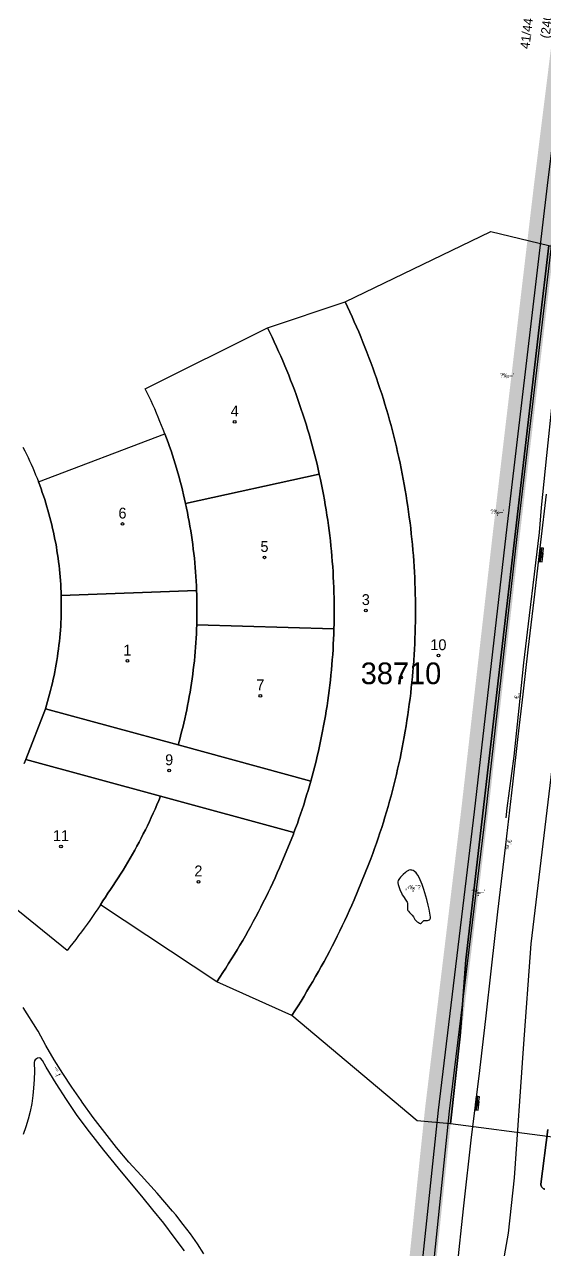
# Model space of a CAD drawing. Header units: metres. Extents: x 218299 to 220222, y 572714 to 574340.
# Drawn here: x 218590.5 to 218686.5, y 573214.9 to 573440.9 of the extents above; entities that cross this region are included whole.
import ezdxf
from ezdxf.enums import TextEntityAlignment as Align

# ---------------------------------------------------------------- set-up
doc = ezdxf.new("R2010")
doc.units = ezdxf.units.M
doc.header["$MEASUREMENT"] = 0
for name, color, linetype in [('1601', 44, 'LANDBORDER'), ('1602', 44, 'Continuous'), ('1603', 44, 'Continuous'), ('6081', 1, 'CABLEUNDEXIST03'), ('6082', 1, 'CABLEUNDPROPOSE03'), ('6912', 1, 'Continuous'), ('A_POINTS', 2, 'Continuous'), ('M2401', 7, 'Continuous'), ('M2404', 7, 'Continuous'), ('M2405', 253, 'Continuous'), ('M2420', 253, 'Continuous'), ('M2602', 253, 'Continuous'), ('M2804', 253, 'Continuous'), ('M2809', 253, 'Continuous'), ('M3005', 253, 'Continuous'), ('M4903', 253, 'Continuous'), ('PLTMarker', 51, 'Continuous')]:
    doc.layers.add(name, color=color, linetype=linetype)
doc.styles.add('HEBTXT', font='HEBTXT')
doc.styles.add('MAVAT_HEBTXT', font='HEBTXT')
doc.linetypes.add('CABLEUNDEXIST03', pattern='A,3.5,[222,elecad.shx,S=0.01,R=0,X=0,Y=0],1.5', length=5)
doc.linetypes.add('CABLEUNDPROPOSE03', pattern='A,2,[222,elecad.shx,S=0.01,R=0,X=0,Y=0],2,-1', length=5)
doc.linetypes.add('LANDBORDER', pattern='A,6.25,[208,elecad.shx,S=0.02,R=0,X=-0.6,Y=0],12.5,[208,elecad.shx,S=0.02,R=180,X=0.6,Y=0],6.25', length=25)

# ---------------------------------------------------------------- blocks, each defined once
blk = doc.blocks.new('6912')
at = {"layer": 'A_POINTS'}
blk.add_circle((0, 0), 0.25, dxfattribs=at)
at = {"color": 0, "style": 'HEBTXT', "flags": 1}
blk.add_attdef('CODE', (-2.92, 6.4), '', height=1.7, dxfattribs=at)
at = {"color": 0, "style": 'HEBTXT'}
for tag, p in [('PATH', (0.17, 4.71)), ('HTCH', (0.17, 2.71))]:
    blk.add_attdef(tag, text='', height=1.7, dxfattribs=at).set_placement(p, align=Align.MIDDLE_CENTER)
blk = doc.blocks.new('1601')
at = {"layer": 'A_POINTS'}
blk.add_circle((0, 0), 0.25, dxfattribs=at)
at = {"color": 0, "style": 'HEBTXT'}
blk.add_attdef('LOT_NUM', text='', height=4, dxfattribs=at).set_placement((0, -1.22), align=Align.CENTER)
blk = doc.blocks.new('1603')
at = {"layer": 'A_POINTS'}
blk.add_circle((0, 0), 0.25, dxfattribs=at)
at = {"color": 0, "style": 'HEBTXT'}
blk.add_attdef('PARCEL_NUM', text='', height=2, dxfattribs=at).set_placement((0, 1), align=Align.CENTER)
at = {"color": 0, "style": 'HEBTXT', "flags": 1}
blk.add_attdef('LOT_NUM', text='', height=2, dxfattribs=at).set_placement((0, -2.5), align=Align.CENTER)
blk = doc.blocks.new('M2804')
blk.add_circle((0, 0), 0.025)
at = {"style": 'MAVAT_HEBTXT'}
blk.add_attdef('NAME', text='', height=0.8, dxfattribs=at).set_placement((0, 1.59), align=Align.MIDDLE)
blk = doc.blocks.new('M2405')
blk.add_circle((0, 0), 0.025)
at = {"style": 'MAVAT_HEBTXT'}
blk.add_attdef('NAME', text='', height=0.8, dxfattribs=at).set_placement((0, 1.59), align=Align.MIDDLE)
blk = doc.blocks.new('M2602')
blk.add_circle((0, 0), 0.025)
at = {"style": 'MAVAT_HEBTXT'}
blk.add_attdef('NAME', text='', height=0.8, dxfattribs=at).set_placement((0, 1.59), align=Align.MIDDLE)
blk = doc.blocks.new('M3005')
blk.add_circle((0, 0), 0.025)
at = {"style": 'MAVAT_HEBTXT'}
blk.add_attdef('NAME', text='', height=0.8, dxfattribs=at).set_placement((0, 1.59), align=Align.MIDDLE)
blk = doc.blocks.new('M2404')
blk.add_circle((0, 0), 0.025)
at = {"style": 'MAVAT_HEBTXT'}
blk.add_attdef('NAME', text='', height=0.8, dxfattribs=at).set_placement((0, 1.59), align=Align.MIDDLE)
blk = doc.blocks.new('M4903')
blk.add_lwpolyline([(-1.6, -0.59), (1.6, -0.59), (1.6, 0.62), (-1.6, 0.62)], close=True)
for points in [[(-1.57, 0), (1.57, 0)], [(0, 0.62), (0, -0.59)]]:
    blk.add_lwpolyline(points)
at = {"style": 'MAVAT_HEBTXT', "flags": 1}
for tag, p in [('MARK', (0, 1.87)), ('IL', (0, -6.97))]:
    blk.add_attdef(tag, text='', height=0.8, dxfattribs=at).set_placement(p, align=Align.MIDDLE)
at = {"style": 'MAVAT_HEBTXT'}
for tag, p in [('HEIGHT', (0, -1.84)), ('NAME', (0, -4.41))]:
    blk.add_attdef(tag, text='', height=0.8, dxfattribs=at).set_placement(p, align=Align.MIDDLE)
blk = doc.blocks.new('111')
at = {"layer": 'M2401'}
for points in [[(218670.29, 573210.84, 559.21), (218671.15, 573218.92, 559.64), (218671.59, 573222.95, 559.84), (218673.04, 573235.59, 560.56), (218674.42, 573246.9, 561.01), (218675.68, 573257.44, 561.55), (218676.71, 573266.83, 562.09), (218677.89, 573277.2, 562.54), (218679.37, 573289.59, 563.22), (218680.66, 573300.75, 563.67), (218681.65, 573309.55, 564.19), (218682.54, 573317.39, 564.42), (218683.48, 573325.53, 564.87), (218684.57, 573334.77, 565.39), (218685.81, 573345.41, 565.77), (218686.83, 573354.3, 566.22)], [(218686.57, 573225.99, 560.34), (218686.49, 573226.02, 560.34), (218686.4, 573226.05, 560.33), (218686.33, 573226.09, 560.33), (218686.25, 573226.13, 560.33), (218686.18, 573226.19, 560.33), (218686.12, 573226.25, 560.32), (218686.06, 573226.31, 560.32), (218686, 573226.38, 560.32), (218685.95, 573226.45, 560.33), (218685.91, 573226.53, 560.33), (218685.88, 573226.61, 560.33), (218685.85, 573226.7, 560.33), (218685.84, 573226.78, 560.34), (218685.83, 573226.87, 560.34), (218685.82, 573226.91, 560.35), (218687.09, 573237, 560.95)]]:
    blk.add_polyline3d(points, dxfattribs=at)
at = {"layer": 'M2404'}
for points in [[(218670.29, 573210.84, 559.21), (218671.15, 573218.92, 559.64), (218671.59, 573222.95, 559.84), (218673.04, 573235.59, 560.56), (218674.42, 573246.9, 561.01), (218675.68, 573257.44, 561.55), (218676.71, 573266.83, 562.09), (218677.89, 573277.2, 562.54), (218679.37, 573289.59, 563.22), (218680.66, 573300.75, 563.67), (218681.65, 573309.55, 564.19), (218682.54, 573317.39, 564.42), (218683.48, 573325.53, 564.87), (218684.57, 573334.77, 565.39), (218685.81, 573345.41, 565.77), (218686.83, 573354.3, 566.22)], [(218687.09, 573237, 560.95), (218685.82, 573226.91, 560.35), (218685.83, 573226.87, 560.34), (218685.84, 573226.78, 560.34), (218685.85, 573226.7, 560.33), (218685.88, 573226.61, 560.33), (218685.91, 573226.53, 560.33), (218685.95, 573226.45, 560.33), (218686, 573226.38, 560.32), (218686.06, 573226.31, 560.32), (218686.12, 573226.25, 560.32), (218686.18, 573226.19, 560.33), (218686.25, 573226.13, 560.33), (218686.33, 573226.09, 560.33), (218686.4, 573226.05, 560.33), (218686.49, 573226.02, 560.34), (218686.57, 573225.99, 560.34)]]:
    blk.add_polyline3d(points, dxfattribs=at)
at = {"layer": 'M2405'}
for points in [[(218623.6, 573214.07, 566.96), (218622.4, 573215.93, 567.04), (218621.13, 573217.75, 567.1), (218619.8, 573219.52, 567.16), (218618.4, 573221.25, 567.22), (218617.82, 573221.93, 567.24), (218614.94, 573225.26, 567.24), (218612, 573228.53, 567.24), (218609.72, 573230.98, 567.24), (218607.49, 573233.69, 567.21), (218605.3, 573236.45, 567.23), (218603.17, 573239.25, 567.3), (218601.1, 573242.09, 567.4), (218600.91, 573242.35, 567.42), (218599.2, 573244.83, 567.48), (218597.55, 573247.35, 567.56), (218595.96, 573249.91, 567.67), (218594.44, 573252.51, 567.79), (218592.99, 573255.15, 567.94), (218592.88, 573255.36, 567.96), (218590.25, 573259.57, 568.26)], [(218593.78, 573249.74, 567.7), (218593.42, 573250.21, 567.69), (218593.16, 573250.25, 567.64), (218592.9, 573250.21, 567.6), (218592.66, 573250.09, 567.57), (218592.47, 573249.91, 567.55), (218592.34, 573249.68, 567.55), (218592.28, 573249.42, 567.56), (218592.28, 573249.35, 567.56), (218592.32, 573247.79, 567.56), (218592.28, 573246.23, 567.56), (218592.16, 573244.68, 567.56), (218592.03, 573243.3, 567.52), (218591.82, 573241.83, 567.46), (218591.53, 573240.37, 567.38), (218591.17, 573238.92, 567.28), (218590.73, 573237.5, 567.16), (218590.22, 573236.11, 567.02)], [(218620.04, 573214.61, 566.79), (218618.14, 573217.18, 566.98), (218616.19, 573219.72, 567.11), (218614.2, 573222.23, 567.17), (218612.16, 573224.71, 567.18), (218610.53, 573226.63, 567.15), (218607.8, 573229.92, 567.13), (218605.12, 573233.24, 567.15), (218602.5, 573236.61, 567.22), (218600.22, 573239.61, 567.33), (218598.23, 573242.55, 567.39), (218596.31, 573245.54, 567.49), (218594.45, 573248.56, 567.62), (218593.78, 573249.74, 567.7)]]:
    blk.add_polyline3d(points, dxfattribs=at)
at = {"layer": 'M2420'}
blk.add_lwpolyline([(218658.92, 573025.12), (218659.56, 573034.83), (218662.93, 573086.3), (218665.12, 573107.89), (218667.45, 573130.29), (218672.14, 573164.19), (218674.85, 573183.68), (218678.15, 573207.94), (218679.27, 573214.74), (218679.85, 573217.9), (218680.93, 573228.13), (218682.6, 573251.98), (218684.02, 573271.29), (218703.35, 573432.19)], dxfattribs=at)
at = {"layer": 'M2420', "linetype": 'Continuous', "lineweight": -3}
blk.add_lwpolyline([(218658.92, 573025.12), (218659.56, 573034.83), (218662.93, 573086.3), (218665.12, 573107.89), (218667.45, 573130.29), (218672.14, 573164.19), (218674.85, 573183.68), (218678.15, 573207.94), (218679.27, 573214.74), (218679.85, 573217.9), (218680.93, 573228.13), (218682.6, 573251.98), (218684.02, 573271.29), (218703.35, 573432.19)], dxfattribs=at)
at = {"layer": 'M2602'}
for points in [[(218705.76, 573496.43, 574.17), (218702.64, 573484.25, 573.45), (218700.89, 573474.71, 573.09), (218698.71, 573464.2, 572.55), (218697.51, 573462.75, 572.55), (218697.76, 573456.67, 572.19), (218696.09, 573447.76, 571.65), (218695.46, 573438, 571.02), (218694.54, 573429.69, 570.57), (218693.92, 573423.04, 570.12), (218693.18, 573415.39, 569.76), (218691.64, 573405.28, 569.22), (218690.85, 573395.96, 568.77), (218689.83, 573390.25, 568.41), (218689.56, 573387.6, 568.27), (218688.91, 573381.12, 567.96), (218687.9, 573371.35, 567.42), (218686.84, 573361.39, 566.88), (218685.85, 573351.79, 566.25), (218685.5, 573347.19, 566.16), (218684.82, 573341.57, 565.89)], [(218684.82, 573341.57, 565.89), (218684.57, 573339.51, 565.79)], [(218684.57, 573339.51, 565.79), (218683.64, 573331.86, 565.44), (218682.63, 573323.16, 565.08), (218681.91, 573316.57, 564.81), (218680.81, 573305.9, 564.27), (218679.55, 573296.34, 563.81), (218679.32, 573294.57, 563.73)]]:
    blk.add_polyline3d(points, dxfattribs=at)
at = {"layer": 'M2809'}
blk.add_polyline3d([(218686.57, 573225.99, 560.34), (218686.49, 573226.02, 560.34), (218686.4, 573226.05, 560.33), (218686.33, 573226.09, 560.33), (218686.25, 573226.13, 560.33), (218686.18, 573226.19, 560.33), (218686.12, 573226.25, 560.32), (218686.06, 573226.31, 560.32), (218686, 573226.38, 560.32), (218685.95, 573226.45, 560.33), (218685.91, 573226.53, 560.33), (218685.88, 573226.61, 560.33), (218685.85, 573226.7, 560.33), (218685.84, 573226.78, 560.34), (218685.83, 573226.87, 560.34), (218685.82, 573226.91, 560.35), (218687.09, 573237, 560.95)], dxfattribs=at)
at = {"layer": 'M3005'}
blk.add_polyline3d([(218665.41, 573276.21, 563.95), (218665.18, 573277.67, 563.95), (218665.04, 573278.4, 563.95), (218664.78, 573279.5, 563.95), (218664.42, 573280.73, 563.95), (218664.23, 573281.33, 563.95), (218663.91, 573282.22, 563.95), (218663.36, 573283.55, 563.95), (218663.12, 573283.97, 563.95), (218662.92, 573284.22, 563.95), (218662.78, 573284.38, 563.95), (218662.44, 573284.68, 563.95), (218662.22, 573284.81, 563.95), (218661.99, 573284.89, 563.95), (218661.88, 573284.91, 563.95), (218661.71, 573284.92, 563.95), (218661.47, 573284.88, 563.95), (218661.37, 573284.83, 563.95), (218661.02, 573284.61, 563.95), (218660.8, 573284.44, 563.95), (218660.38, 573284.06, 563.95), (218659.93, 573283.6, 563.95), (218659.73, 573283.36, 563.95), (218659.48, 573282.95, 563.95), (218659.41, 573282.73, 563.95), (218659.39, 573282.57, 563.95), (218659.44, 573282.27, 563.95), (218659.63, 573281.68, 563.95), (218659.78, 573281.29, 563.95), (218660.13, 573280.53, 563.95), (218660.22, 573280.35, 563.95), (218660.45, 573280.01, 563.95), (218660.91, 573279.35, 563.95), (218661.11, 573279.01, 563.95), (218661.17, 573278.85, 563.95), (218661.19, 573278.73, 563.95), (218661.2, 573278.5, 563.95), (218661.18, 573278.26, 563.95), (218661.17, 573277.94, 563.95), (218661.17, 573277.78, 563.95), (218661.22, 573277.56, 563.95), (218661.27, 573277.46, 563.95), (218661.36, 573277.31, 563.95), (218661.58, 573277.05, 563.95), (218662.07, 573276.57, 563.95), (218662.28, 573276.3, 563.95), (218662.37, 573276.13, 563.95), (218662.48, 573275.88, 563.95), (218662.57, 573275.76, 563.95), (218662.99, 573275.36, 563.95), (218663.21, 573275.2, 563.95), (218663.42, 573275.1, 563.95), (218663.52, 573275.07, 563.95), (218663.6, 573275.07, 563.95), (218663.75, 573275.16, 563.95), (218664.07, 573275.48, 563.95), (218664.22, 573275.58, 563.95), (218664.48, 573275.6, 563.95), (218664.87, 573275.59, 563.95), (218665.06, 573275.64, 563.95), (218665.23, 573275.73, 563.95), (218665.3, 573275.79, 563.95), (218665.38, 573275.91, 563.95), (218665.41, 573276.01, 563.95), (218665.41, 573276.21, 563.95)], close=True, dxfattribs=at)
at = {"layer": 'M2404'}
ref = blk.add_blockref('M2404', (218679.37, 573289.59), dxfattribs=dict(at, xscale=0.5, yscale=0.5, zscale=0.5))
ref.add_attrib('NAME', '™.€', dxfattribs={"layer": '0', "height": 0.8, "rotation": 83.1581, "style": 'MAVAT_HEBTXT'}).set_placement((218679.92, 573289.53), align=Align.MIDDLE)
at = {"layer": 'M2405'}
ref = blk.add_blockref('M2405', (218595.31, 573247.16), dxfattribs=dict(at, xscale=0.5, yscale=0.5, zscale=0.5))
ref.add_attrib('NAME', '˜”’.ƒ', dxfattribs={"layer": '0', "height": 0.8, "rotation": 307.0378, "style": 'MAVAT_HEBTXT'}).set_placement((218596.34, 573247.54), align=Align.MIDDLE)
at = {"layer": 'M2602'}
ref = blk.add_blockref('M2602', (218681.97, 573317.03), dxfattribs=dict(at, xscale=0.5, yscale=0.5, zscale=0.5))
ref.add_attrib('NAME', '€.‚', dxfattribs={"layer": '0', "height": 0.8, "rotation": 83.788, "style": 'MAVAT_HEBTXT'}).set_placement((218681.42, 573317.09), align=Align.MIDDLE)
at = {"layer": 'M2804'}
ref = blk.add_blockref('M2804', (218679.55, 573375.56, 576.51), dxfattribs=dict(at, xscale=0.5, yscale=0.5, zscale=0.5))
ref.add_attrib('NAME', '\x8d‰–’', dxfattribs={"layer": '0', "height": 0.8, "style": 'MAVAT_HEBTXT'}).set_placement((218679.55, 573376.19, 576.51), align=Align.MIDDLE)
ref = blk.add_blockref('M2804', (218677.78, 573350.39, 576.33), dxfattribs=dict(at, xscale=0.5, yscale=0.5, zscale=0.5))
ref.add_attrib('NAME', '\x8d‰–’', dxfattribs={"layer": '0', "height": 0.8, "style": 'MAVAT_HEBTXT'}).set_placement((218677.78, 573351.02, 576.33), align=Align.MIDDLE)
ref = blk.add_blockref('M2804', (218674.27, 573280.25, 570.57), dxfattribs=dict(at, xscale=0.5, yscale=0.5, zscale=0.5))
ref.add_attrib('NAME', '\x8d‰–’', dxfattribs={"layer": '0', "height": 0.8, "style": 'MAVAT_HEBTXT'}).set_placement((218674.27, 573280.88, 570.57), align=Align.MIDDLE)
at = {"layer": 'M3005'}
ref = blk.add_blockref('M3005', (218662.21, 573281.05), dxfattribs=dict(at, xscale=0.5, yscale=0.5, zscale=0.5))
ref.add_attrib('NAME', '„‹‰˜\x81', dxfattribs={"layer": '0', "height": 0.8, "style": 'MAVAT_HEBTXT'}).set_placement((218662.21, 573281.68), align=Align.MIDDLE)
at = {"layer": 'M4903'}
for p, xscale, yscale, zscale, rotation in [((218685.86, 573342.63, 565.52), 0.5, 0.5, 0.5, 84.09964105194877), ((218685.94, 573343.54, 565.52), 0.5, 0.5, 0.5, 83.75034683967282), ((218674.05, 573241.44, 560.72), 0.4999999999999993, 0.4999999999999993, 0.4999999999999993, 83.47226484999321), ((218674.07, 573242.32, 560.72), 0.4999999999999999, 0.4999999999999999, 0.4999999999999999, 82.55605417996784)]:
    blk.add_blockref('M4903', p, dxfattribs=dict(at, xscale=xscale, yscale=yscale, zscale=zscale, rotation=rotation))

msp = doc.modelspace()

# ---------------------------------------------------------------- linework, layer by layer
at = {"layer": '1601'}
for points in [[(218590.4291, 573304.5535), (218590.7397, 573305.2814), (218594.3255, 573314.6692), (218594.5343, 573315.3436), (218594.7355, 573316.0203), (218594.9293, 573316.6993), (218595.1155, 573317.3803), (218595.2941, 573318.0634), (218595.4651, 573318.7484), (218595.6284, 573319.4352), (218595.7841, 573320.1239), (218595.9322, 573320.8142), (218596.0726, 573321.5061), (218596.2052, 573322.1996), (218596.3302, 573322.8945), (218596.4474, 573323.5907), (218596.5569, 573324.2882), (218596.6586, 573324.9868), (218596.7525, 573325.6866), (218596.8386, 573326.3873), (218596.917, 573327.089), (218596.9875, 573327.7915), (218597.0502, 573328.4947), (218597.1052, 573329.1986), (218597.1522, 573329.9031), (218597.1915, 573330.608), (218597.2229, 573331.3133), (218597.2464, 573332.019), (218597.2621, 573332.7248), (218597.27, 573333.4308), (218597.27, 573334.1368), (218597.2622, 573334.8428), (218597.2465, 573335.5487), (218597.2234, 573336.243), (218597.1927, 573336.9371), (218597.1544, 573337.6307), (218597.1085, 573338.324), (218597.0551, 573339.0166), (218596.9941, 573339.7087), (218596.9255, 573340.4), (218596.8493, 573341.0906), (218596.7656, 573341.7802), (218596.6744, 573342.4689), (218596.5756, 573343.1566), (218596.4693, 573343.8432), (218596.3555, 573344.5285), (218596.2342, 573345.2126), (218596.1055, 573345.8953), (218595.9693, 573346.5765), (218595.8256, 573347.2562), (218595.6745, 573347.9343), (218595.516, 573348.6107), (218595.3501, 573349.2854), (218595.1768, 573349.9581), (218594.9962, 573350.629), (218594.8083, 573351.2978), (218594.613, 573351.9645), (218594.4105, 573352.6291), (218594.2007, 573353.2914), (218593.9837, 573353.9513), (218593.7594, 573354.6089), (218593.528, 573355.2639), (218593.2895, 573355.9164), (218593.0438, 573356.5663), (218616.3936, 573365.4099), (218616.0979, 573366.1801), (218615.7952, 573366.9477), (218615.4857, 573367.7124), (218615.1693, 573368.4744), (218614.846, 573369.2334), (218614.5159, 573369.9895), (218614.179, 573370.7427), (218613.8353, 573371.4927), (218613.4849, 573372.2396), (218613.1278, 573372.9833), (218612.764, 573373.7238), (218635.3328, 573384.9386), (218649.6649, 573389.7813), (218676.5906, 573402.7348), (218687.2996, 573400.181)], [(218590.1929, 573362.9195), (218590.5091, 573362.2987), (218590.8185, 573361.6745), (218591.1211, 573361.0469), (218591.4167, 573360.4161), (218591.7055, 573359.782), (218591.9872, 573359.1448), (218592.2619, 573358.5046), (218592.5296, 573357.8613), (218592.7903, 573357.2152), (218593.0438, 573356.5663), (218593.2895, 573355.9164), (218593.528, 573355.2639), (218593.7594, 573354.6089), (218593.9837, 573353.9513), (218594.2007, 573353.2914), (218594.4105, 573352.6291), (218594.613, 573351.9645), (218594.8083, 573351.2978), (218594.9962, 573350.629), (218595.1768, 573349.9581), (218595.3501, 573349.2854), (218595.516, 573348.6107), (218595.6745, 573347.9343), (218595.8256, 573347.2562), (218595.9693, 573346.5765), (218596.1055, 573345.8953), (218596.2342, 573345.2126), (218596.3555, 573344.5285), (218596.4693, 573343.8432), (218596.5756, 573343.1566), (218596.6744, 573342.4689), (218596.7656, 573341.7802), (218596.8493, 573341.0906), (218596.9255, 573340.4), (218596.9941, 573339.7087), (218597.0551, 573339.0166), (218597.1085, 573338.324), (218597.1544, 573337.6307), (218597.1927, 573336.9371), (218597.2234, 573336.243), (218597.2465, 573335.5487), (218597.2622, 573334.8428), (218597.27, 573334.1368), (218597.27, 573333.4308), (218597.2621, 573332.7248), (218597.2464, 573332.019), (218597.2229, 573331.3133), (218597.1915, 573330.608), (218597.1522, 573329.9031), (218597.1052, 573329.1986), (218597.0502, 573328.4947), (218596.9875, 573327.7915), (218596.917, 573327.089), (218596.8386, 573326.3873), (218596.7525, 573325.6866), (218596.6586, 573324.9868), (218596.5569, 573324.2882), (218596.4474, 573323.5907), (218596.3302, 573322.8945), (218596.2052, 573322.1996), (218596.0726, 573321.5061), (218595.9322, 573320.8142), (218595.7841, 573320.1239), (218595.6284, 573319.4352), (218595.4651, 573318.7484), (218595.2941, 573318.0634), (218595.1155, 573317.3803), (218594.9293, 573316.6993), (218594.7355, 573316.0203), (218594.5343, 573315.3436), (218594.3255, 573314.6692), (218590.7397, 573305.2814), (218590.4291, 573304.5535)], [(218687.0648, 573235.7064), (218669.1333, 573238.0849), (218662.9519, 573238.6332), (218639.8406, 573258.0605), (218625.9884, 573264.3048), (218604.4953, 573278.4956), (218604.0121, 573277.7702), (218603.5232, 573277.0486), (218603.0286, 573276.331), (218602.5282, 573275.6173), (218602.0222, 573274.9077), (218601.5106, 573274.2021), (218600.9933, 573273.5006), (218600.4704, 573272.8032), (218599.9421, 573272.11), (218599.4082, 573271.4211), (218598.8688, 573270.7365), (218598.324, 573270.0561), (218579.0578, 573285.6107)]]:
    msp.add_lwpolyline(points, dxfattribs=at)
at = {"layer": '1602'}
for points in [[(218670.9043, 573254.2631), (218669.1333, 573238.0849), (218662.9519, 573238.6332), (218639.8406, 573258.0605), (218640.4122, 573258.9485), (218640.9775, 573259.8405), (218641.5366, 573260.7364), (218642.0893, 573261.6363), (218642.6358, 573262.54), (218643.1758, 573263.4475), (218643.7095, 573264.3587), (218644.2368, 573265.2737), (218644.7577, 573266.1924), (218645.2721, 573267.1147), (218645.78, 573268.0406), (218646.2814, 573268.97), (218646.7763, 573269.9029), (218647.2646, 573270.8393), (218647.7464, 573271.7791), (218648.2215, 573272.7222), (218648.69, 573273.6686), (218649.1518, 573274.6184), (218649.607, 573275.5713), (218650.0555, 573276.5274), (218650.4972, 573277.4866), (218650.9322, 573278.4489), (218651.3605, 573279.4142), (218654.0784, 573286.0345), (218654.436, 573286.9862), (218654.7863, 573287.9406), (218655.1292, 573288.8976), (218655.4647, 573289.8573), (218655.7928, 573290.8196), (218656.1134, 573291.7843), (218656.4266, 573292.7515), (218656.7322, 573293.7211), (218657.0304, 573294.6931), (218657.321, 573295.6673), (218657.6041, 573296.6437), (218657.8797, 573297.6223), (218658.1476, 573298.603), (218658.408, 573299.5857), (218658.6608, 573300.5704), (218658.9059, 573301.5571), (218659.1434, 573302.5456), (218659.3733, 573303.5359), (218659.5955, 573304.528), (218659.81, 573305.5217), (218660.0169, 573306.5171), (218660.216, 573307.514), (218660.4074, 573308.5125), (218660.5911, 573309.5124), (218660.7671, 573310.5137), (218660.9353, 573311.5163), (218661.0957, 573312.5202), (218661.2484, 573313.5253), (218661.3934, 573314.5316), (218661.5305, 573315.5389), (218661.6598, 573316.5473), (218661.7814, 573317.5567), (218661.8951, 573318.5669), (218662.001, 573319.578), (218662.0991, 573320.5899), (218662.1894, 573321.6026), (218662.2718, 573322.6159), (218662.3464, 573323.6298), (218662.4132, 573324.6442), (218662.4721, 573325.6591), (218662.5232, 573326.6745), (218662.5664, 573327.6902), (218662.6018, 573328.7062), (218662.6293, 573329.7225), (218662.649, 573330.739), (218662.6608, 573331.7555), (218662.6647, 573332.7722), (218662.6608, 573333.7888), (218662.649, 573334.8054), (218662.6293, 573335.8218), (218662.6018, 573336.8381), (218662.5665, 573337.8541), (218662.5233, 573338.8698), (218662.4722, 573339.8852), (218662.4133, 573340.9001), (218662.3465, 573341.9146), (218662.272, 573342.9285), (218662.1895, 573343.9418), (218662.0993, 573344.9544), (218662.0012, 573345.9663), (218661.8953, 573346.9774), (218661.7815, 573347.9877), (218661.66, 573348.997), (218661.5307, 573350.0054), (218661.3936, 573351.0127), (218661.2487, 573352.019), (218661.096, 573353.0241), (218660.9355, 573354.028), (218660.7673, 573355.0306), (218660.5914, 573356.0319), (218660.4077, 573357.0319), (218660.2163, 573358.0303), (218660.0172, 573359.0273), (218659.8103, 573360.0226), (218659.5958, 573361.0164), (218659.3736, 573362.0085), (218659.1438, 573362.9988), (218658.9063, 573363.9873), (218658.6611, 573364.9739), (218658.4084, 573365.9586), (218658.148, 573366.9414), (218657.8801, 573367.9221), (218657.6045, 573368.9007), (218657.3215, 573369.8771), (218657.0308, 573370.8513), (218656.7327, 573371.8233), (218656.427, 573372.7929), (218656.1139, 573373.7601), (218655.7933, 573374.7248), (218655.4652, 573375.6871), (218655.1297, 573376.6468), (218654.7868, 573377.6039), (218654.4366, 573378.5582), (218654.0789, 573379.5099), (218653.7139, 573380.4588), (218653.3416, 573381.4048), (218652.962, 573382.3479), (218652.5751, 573383.288), (218652.1809, 573384.2251), (218651.7795, 573385.1592), (218651.3709, 573386.0901), (218650.9551, 573387.0178), (218650.5321, 573387.9423), (218650.1021, 573388.8635), (218649.6649, 573389.7813), (218676.5906, 573402.7348), (218687.2996, 573400.181), (218685.5311, 573385.0394), (218679.0521, 573329.3379), (218671.9416, 573268.3347)], [(218669.1333, 573238.0849), (218670.9043, 573254.2631), (218671.9416, 573268.3347), (218679.0521, 573329.3379), (218685.5311, 573385.0394), (218687.2996, 573400.181), (218722.5621, 573391.7711), (218721.29, 573380.88), (218714.81, 573325.17), (218707.788, 573264.926), (218706.76, 573250.98), (218704.83, 573233.35), (218687.0648, 573235.7064)], [(218654.0784, 573286.0345), (218651.3605, 573279.4142), (218650.9322, 573278.4489), (218650.4972, 573277.4866), (218650.0555, 573276.5274), (218649.607, 573275.5713), (218649.1518, 573274.6184), (218648.69, 573273.6686), (218648.2215, 573272.7222), (218647.7464, 573271.7791), (218647.2646, 573270.8393), (218646.7763, 573269.9029), (218646.2814, 573268.97), (218645.78, 573268.0406), (218645.2721, 573267.1147), (218644.7577, 573266.1924), (218644.2368, 573265.2737), (218643.7095, 573264.3587), (218643.1758, 573263.4475), (218642.6358, 573262.54), (218642.0893, 573261.6363), (218641.5366, 573260.7364), (218640.9775, 573259.8405), (218640.4122, 573258.9485), (218639.8406, 573258.0605), (218625.9884, 573264.3048), (218626.5434, 573265.1361), (218627.0923, 573265.9715), (218627.635, 573266.8108), (218628.1715, 573267.6542), (218628.7018, 573268.5015), (218629.2258, 573269.3527), (218629.7435, 573270.2077), (218630.2549, 573271.0665), (218630.76, 573271.9291), (218631.2586, 573272.7954), (218631.7509, 573273.6653), (218632.2367, 573274.5389), (218632.7161, 573275.416), (218633.189, 573276.2966), (218633.6554, 573277.1806), (218634.1152, 573278.0681), (218634.5685, 573278.959), (218635.0152, 573279.8532), (218635.4553, 573280.7506), (218635.8888, 573281.6513), (218636.3156, 573282.5551), (218636.7357, 573283.4621), (218637.1492, 573284.3722), (218637.5559, 573285.2852), (218640.1254, 573291.544), (218640.2259, 573291.8107), (218640.5427, 573292.6643), (218640.8528, 573293.5204), (218641.1563, 573294.3789), (218641.453, 573295.2397), (218641.7429, 573296.1028), (218642.0262, 573296.9682), (218642.3026, 573297.8357), (218642.5723, 573298.7054), (218642.8351, 573299.5772), (218643.0912, 573300.451), (218643.3404, 573301.3267), (218643.5929, 573302.2417), (218643.8379, 573303.1587), (218644.0754, 573304.0777), (218644.3055, 573304.9986), (218644.528, 573305.9213), (218644.743, 573306.8458), (218644.9505, 573307.7721), (218645.1504, 573308.6999), (218645.3427, 573309.6294), (218645.5275, 573310.5605), (218645.7047, 573311.493), (218645.8743, 573312.4269), (218646.0362, 573313.3621), (218646.1906, 573314.2987), (218646.3373, 573315.2365), (218646.4763, 573316.1754), (218646.6077, 573317.1155), (218646.7314, 573318.0565), (218646.8475, 573318.9986), (218646.9559, 573319.9416), (218647.0566, 573320.8854), (218647.1496, 573321.83), (218647.2349, 573322.7754), (218647.3125, 573323.7214), (218647.3824, 573324.668), (218647.4446, 573325.6151), (218647.499, 573326.5627), (218647.5458, 573327.5108), (218647.5848, 573328.4592), (218647.6161, 573329.4078), (218647.6398, 573330.3654), (218647.6557, 573331.3231), (218647.6636, 573332.2809), (218647.6637, 573333.2387), (218647.656, 573334.1966), (218647.6403, 573335.1543), (218647.6168, 573336.1118), (218647.5854, 573337.0692), (218647.5462, 573338.0262), (218647.499, 573338.9829), (218647.444, 573339.9391), (218647.3812, 573340.8949), (218647.3105, 573341.8502), (218647.2319, 573342.8048), (218647.1455, 573343.7587), (218647.0513, 573344.7119), (218646.9492, 573345.6643), (218646.8393, 573346.6158), (218646.7216, 573347.5664), (218646.596, 573348.516), (218646.4627, 573349.4645), (218646.3216, 573350.4119), (218646.1726, 573351.3581), (218646.016, 573352.303), (218645.8515, 573353.2466), (218645.6793, 573354.1889), (218645.4993, 573355.1297), (218645.3117, 573356.069), (218645.1163, 573357.0067), (218644.9132, 573357.9427), (218644.7025, 573358.8765), (218644.4842, 573359.8086), (218644.2582, 573360.7388), (218644.0246, 573361.6671), (218643.7834, 573362.5935), (218643.5346, 573363.5178), (218643.2781, 573364.4401), (218643.0142, 573365.3603), (218642.7426, 573366.2782), (218642.4635, 573367.1939), (218642.177, 573368.1073), (218641.8829, 573369.0182), (218641.5813, 573369.9268), (218641.2723, 573370.8328), (218640.9559, 573371.7362), (218640.632, 573372.6371), (218640.3008, 573373.5352), (218639.9621, 573374.4306), (218639.6162, 573375.3231), (218639.2629, 573376.2128), (218638.9023, 573377.0996), (218638.5344, 573377.9834), (218638.1593, 573378.8641), (218637.777, 573379.7417), (218637.3875, 573380.6161), (218636.9908, 573381.4873), (218636.5869, 573382.3552), (218636.1759, 573383.2198), (218635.7579, 573384.0809), (218635.3328, 573384.9386), (218649.6649, 573389.7813), (218650.1021, 573388.8635), (218650.5321, 573387.9423), (218650.9551, 573387.0178), (218651.3709, 573386.0901), (218651.7795, 573385.1592), (218652.1809, 573384.2251), (218652.5751, 573383.288), (218652.962, 573382.3479), (218653.3416, 573381.4048), (218653.7139, 573380.4588), (218654.0789, 573379.5099), (218654.4366, 573378.5582), (218654.7868, 573377.6039), (218655.1297, 573376.6468), (218655.4652, 573375.6871), (218655.7933, 573374.7248), (218656.1139, 573373.7601), (218656.427, 573372.7929), (218656.7327, 573371.8233), (218657.0308, 573370.8513), (218657.3215, 573369.8771), (218657.6045, 573368.9007), (218657.8801, 573367.9221), (218658.148, 573366.9414), (218658.4084, 573365.9586), (218658.6611, 573364.9739), (218658.9063, 573363.9873), (218659.1438, 573362.9988), (218659.3736, 573362.0085), (218659.5958, 573361.0164), (218659.8103, 573360.0226), (218660.0172, 573359.0273), (218660.2163, 573358.0303), (218660.4077, 573357.0319), (218660.5914, 573356.0319), (218660.7673, 573355.0306), (218660.9355, 573354.028), (218661.096, 573353.0241), (218661.2487, 573352.019), (218661.3936, 573351.0127), (218661.5307, 573350.0054), (218661.66, 573348.997), (218661.7815, 573347.9877), (218661.8953, 573346.9774), (218662.0012, 573345.9663), (218662.0993, 573344.9544), (218662.1895, 573343.9418), (218662.272, 573342.9285), (218662.3465, 573341.9146), (218662.4133, 573340.9001), (218662.4722, 573339.8852), (218662.5233, 573338.8698), (218662.5665, 573337.8541), (218662.6018, 573336.8381), (218662.6293, 573335.8218), (218662.649, 573334.8054), (218662.6608, 573333.7888), (218662.6647, 573332.7722), (218662.6608, 573331.7555), (218662.649, 573330.739), (218662.6293, 573329.7225), (218662.6018, 573328.7062), (218662.5664, 573327.6902), (218662.5232, 573326.6745), (218662.4721, 573325.6591), (218662.4132, 573324.6442), (218662.3464, 573323.6298), (218662.2718, 573322.6159), (218662.1894, 573321.6026), (218662.0991, 573320.5899), (218662.001, 573319.578), (218661.8951, 573318.5669), (218661.7814, 573317.5567), (218661.6598, 573316.5473), (218661.5305, 573315.5389), (218661.3934, 573314.5316), (218661.2484, 573313.5253), (218661.0957, 573312.5202), (218660.9353, 573311.5163), (218660.7671, 573310.5137), (218660.5911, 573309.5124), (218660.4074, 573308.5125), (218660.216, 573307.514), (218660.0169, 573306.5171), (218659.81, 573305.5217), (218659.5955, 573304.528), (218659.3733, 573303.5359), (218659.1434, 573302.5456), (218658.9059, 573301.5571), (218658.6608, 573300.5704), (218658.408, 573299.5857), (218658.1476, 573298.603), (218657.8797, 573297.6223), (218657.6041, 573296.6437), (218657.321, 573295.6673), (218657.0304, 573294.6931), (218656.7322, 573293.7211), (218656.4266, 573292.7515), (218656.1134, 573291.7843), (218655.7928, 573290.8196), (218655.4647, 573289.8573), (218655.1292, 573288.8976), (218654.7863, 573287.9406), (218654.436, 573286.9862)], [(218620.2143, 573352.5416), (218620.0312, 573353.3611), (218619.8406, 573354.1789), (218619.6424, 573354.995), (218619.4369, 573355.8091), (218619.2238, 573356.6214), (218619.0033, 573357.4316), (218618.7754, 573358.2398), (218618.5401, 573359.0459), (218618.2974, 573359.8498), (218618.0474, 573360.6514), (218617.79, 573361.4507), (218617.5252, 573362.2476), (218617.2532, 573363.042), (218616.9739, 573363.834), (218616.6874, 573364.6233), (218616.3936, 573365.4099), (218616.0979, 573366.1801), (218615.7952, 573366.9477), (218615.4857, 573367.7124), (218615.1693, 573368.4744), (218614.846, 573369.2334), (218614.5159, 573369.9895), (218614.179, 573370.7427), (218613.8353, 573371.4927), (218613.4849, 573372.2396), (218613.1278, 573372.9833), (218612.764, 573373.7238), (218635.3328, 573384.9386), (218635.7579, 573384.0809), (218636.1759, 573383.2198), (218636.5869, 573382.3552), (218636.9908, 573381.4873), (218637.3875, 573380.6161), (218637.777, 573379.7417), (218638.1593, 573378.8641), (218638.5344, 573377.9834), (218638.9023, 573377.0996), (218639.2629, 573376.2128), (218639.6162, 573375.3231), (218639.9621, 573374.4306), (218640.3008, 573373.5352), (218640.632, 573372.6371), (218640.9559, 573371.7362), (218641.2723, 573370.8328), (218641.5813, 573369.9268), (218641.8829, 573369.0182), (218642.177, 573368.1073), (218642.4635, 573367.1939), (218642.7426, 573366.2782), (218643.0142, 573365.3603), (218643.2781, 573364.4401), (218643.5346, 573363.5178), (218643.7834, 573362.5935), (218644.0246, 573361.6671), (218644.2582, 573360.7388), (218644.4842, 573359.8086), (218644.7025, 573358.8765), (218644.9132, 573357.9427)], [(218597.2465, 573335.5487), (218597.2234, 573336.243), (218597.1927, 573336.9371), (218597.1544, 573337.6307), (218597.1085, 573338.324), (218597.0551, 573339.0166), (218596.9941, 573339.7087), (218596.9255, 573340.4), (218596.8493, 573341.0906), (218596.7656, 573341.7802), (218596.6744, 573342.4689), (218596.5756, 573343.1566), (218596.4693, 573343.8432), (218596.3555, 573344.5285), (218596.2342, 573345.2126), (218596.1055, 573345.8953), (218595.9693, 573346.5765), (218595.8256, 573347.2562), (218595.6745, 573347.9343), (218595.516, 573348.6107), (218595.3501, 573349.2854), (218595.1768, 573349.9581), (218594.9962, 573350.629), (218594.8083, 573351.2978), (218594.613, 573351.9645), (218594.4105, 573352.6291), (218594.2007, 573353.2914), (218593.9837, 573353.9513), (218593.7594, 573354.6089), (218593.528, 573355.2639), (218593.2895, 573355.9164), (218593.0438, 573356.5663), (218616.3936, 573365.4099), (218616.6874, 573364.6233), (218616.9739, 573363.834), (218617.2532, 573363.042), (218617.5252, 573362.2476), (218617.79, 573361.4507), (218618.0474, 573360.6514), (218618.2974, 573359.8498), (218618.5401, 573359.0459), (218618.7754, 573358.2398), (218619.0033, 573357.4316), (218619.2238, 573356.6214), (218619.4369, 573355.8091), (218619.6424, 573354.995), (218619.8406, 573354.1789), (218620.0312, 573353.3611), (218620.2143, 573352.5416), (218620.3922, 573351.7089), (218620.5624, 573350.8746), (218620.7248, 573350.0387), (218620.8794, 573349.2014), (218621.0262, 573348.3627), (218621.1653, 573347.5226), (218621.2965, 573346.6813), (218621.4198, 573345.8388), (218621.5354, 573344.9951), (218621.643, 573344.1505), (218621.7429, 573343.3049), (218621.8348, 573342.4583), (218621.9189, 573341.611), (218621.995, 573340.7629), (218622.0633, 573339.9142), (218622.1237, 573339.0648), (218622.1762, 573338.215), (218622.2208, 573337.3646), (218622.2575, 573336.5139)], [(218644.9132, 573357.9427), (218645.1163, 573357.0067), (218645.3117, 573356.069), (218645.4993, 573355.1297), (218645.6793, 573354.1889), (218645.8515, 573353.2466), (218646.016, 573352.303), (218646.1726, 573351.3581), (218646.3216, 573350.4119), (218646.4627, 573349.4645), (218646.596, 573348.516), (218646.7216, 573347.5664), (218646.8393, 573346.6158), (218646.9492, 573345.6643), (218647.0513, 573344.7119), (218647.1455, 573343.7587), (218647.2319, 573342.8048), (218647.3105, 573341.8502), (218647.3812, 573340.8949), (218647.444, 573339.9391), (218647.499, 573338.9829), (218647.5462, 573338.0262), (218647.5854, 573337.0692), (218647.6168, 573336.1118), (218647.6403, 573335.1543), (218647.656, 573334.1966), (218647.6637, 573333.2387), (218647.6636, 573332.2809), (218647.6557, 573331.3231), (218647.6398, 573330.3654), (218647.6161, 573329.4078), (218622.2815, 573330.1831), (218622.3024, 573330.9744), (218622.3165, 573331.7657), (218622.3238, 573332.5572), (218622.3242, 573333.3487), (218622.3178, 573334.1402), (218622.3045, 573334.9316), (218622.2844, 573335.7229), (218622.2575, 573336.5139), (218622.2208, 573337.3646), (218622.1762, 573338.215), (218622.1237, 573339.0648), (218622.0633, 573339.9142), (218621.995, 573340.7629), (218621.9189, 573341.611), (218621.8348, 573342.4583), (218621.7429, 573343.3049), (218621.643, 573344.1505), (218621.5354, 573344.9951), (218621.4198, 573345.8388), (218621.2965, 573346.6813), (218621.1653, 573347.5226), (218621.0262, 573348.3627), (218620.8794, 573349.2014), (218620.7248, 573350.0387), (218620.5624, 573350.8746), (218620.3922, 573351.7089), (218620.2143, 573352.5416)], [(218618.8415, 573307.9956), (218594.3255, 573314.6692), (218594.5343, 573315.3436), (218594.7355, 573316.0203), (218594.9293, 573316.6993), (218595.1155, 573317.3803), (218595.2941, 573318.0634), (218595.4651, 573318.7484), (218595.6284, 573319.4352), (218595.7841, 573320.1239), (218595.9322, 573320.8142), (218596.0726, 573321.5061), (218596.2052, 573322.1996), (218596.3302, 573322.8945), (218596.4474, 573323.5907), (218596.5569, 573324.2882), (218596.6586, 573324.9868), (218596.7525, 573325.6866), (218596.8386, 573326.3873), (218596.917, 573327.089), (218596.9875, 573327.7915), (218597.0502, 573328.4947), (218597.1052, 573329.1986), (218597.1522, 573329.9031), (218597.1915, 573330.608), (218597.2229, 573331.3133), (218597.2464, 573332.019), (218597.2621, 573332.7248), (218597.27, 573333.4308), (218597.27, 573334.1368), (218597.2622, 573334.8428), (218597.2465, 573335.5487), (218622.2575, 573336.5139), (218622.2844, 573335.7229), (218622.3045, 573334.9316), (218622.3178, 573334.1402), (218622.3242, 573333.3487), (218622.3238, 573332.5572), (218622.3165, 573331.7657), (218622.3024, 573330.9744), (218622.2815, 573330.1831), (218622.2519, 573329.35), (218622.2148, 573328.5171), (218622.1701, 573327.6846), (218622.1179, 573326.8526), (218622.058, 573326.0211), (218621.9906, 573325.1902), (218621.9156, 573324.3599), (218621.8331, 573323.5303), (218621.743, 573322.7015), (218621.6453, 573321.8736), (218621.5402, 573321.0465), (218621.4275, 573320.2205), (218621.3072, 573319.3956), (218621.1795, 573318.5717), (218621.0443, 573317.7491), (218620.9016, 573316.9277), (218620.7514, 573316.1077), (218620.5937, 573315.2891), (218620.4286, 573314.4719), (218620.2561, 573313.6563), (218620.0761, 573312.8423), (218619.8888, 573312.0299), (218619.694, 573311.2193), (218619.4919, 573310.4105), (218619.2824, 573309.6036), (218619.0656, 573308.7986)], [(218647.6161, 573329.4078), (218647.5848, 573328.4592), (218647.5458, 573327.5108), (218647.499, 573326.5627), (218647.4446, 573325.6151), (218647.3824, 573324.668), (218647.3125, 573323.7214), (218647.2349, 573322.7754), (218647.1496, 573321.83), (218647.0566, 573320.8854), (218646.9559, 573319.9416), (218646.8475, 573318.9986), (218646.7314, 573318.0565), (218646.6077, 573317.1155), (218646.4763, 573316.1754), (218646.3373, 573315.2365), (218646.1906, 573314.2987), (218646.0362, 573313.3621), (218645.8743, 573312.4269), (218645.7047, 573311.493), (218645.5275, 573310.5605), (218645.3427, 573309.6294), (218645.1504, 573308.6999), (218644.9505, 573307.7721), (218644.743, 573306.8458), (218644.528, 573305.9213), (218644.3055, 573304.9986), (218644.0754, 573304.0777), (218643.8379, 573303.1587), (218643.5929, 573302.2417), (218643.3404, 573301.3267), (218618.8415, 573307.9956), (218619.0656, 573308.7986), (218619.2824, 573309.6036), (218619.4919, 573310.4105), (218619.694, 573311.2193), (218619.8888, 573312.0299), (218620.0761, 573312.8423), (218620.2561, 573313.6563), (218620.4286, 573314.4719), (218620.5937, 573315.2891), (218620.7514, 573316.1077), (218620.9016, 573316.9277), (218621.0443, 573317.7491), (218621.1795, 573318.5717), (218621.3072, 573319.3956), (218621.4275, 573320.2205), (218621.5402, 573321.0465), (218621.6453, 573321.8736), (218621.743, 573322.7015), (218621.8331, 573323.5303), (218621.9156, 573324.3599), (218621.9906, 573325.1902), (218622.058, 573326.0211), (218622.1179, 573326.8526), (218622.1701, 573327.6846), (218622.2148, 573328.5171), (218622.2519, 573329.35), (218622.2815, 573330.1831)], [(218590.7397, 573305.2814), (218594.3255, 573314.6692), (218618.8415, 573307.9956), (218643.3404, 573301.3267), (218643.0912, 573300.451), (218642.8351, 573299.5772), (218642.5723, 573298.7054), (218642.3026, 573297.8357), (218642.0262, 573296.9682), (218641.7429, 573296.1028), (218641.453, 573295.2397), (218641.1563, 573294.3789), (218640.8528, 573293.5204), (218640.5427, 573292.6643), (218640.2259, 573291.8107), (218615.5823, 573298.519)], [(218604.4953, 573278.4956), (218604.9591, 573279.2041), (218605.4174, 573279.9162), (218605.8702, 573280.6317), (218606.353, 573281.3311), (218606.8292, 573282.0349), (218607.2989, 573282.7432), (218607.7621, 573283.4557), (218608.2185, 573284.1725), (218608.6684, 573284.8936), (218609.1114, 573285.6187), (218609.5478, 573286.348), (218609.9774, 573287.0813), (218610.4001, 573287.8185), (218610.816, 573288.5596), (218611.2249, 573289.3046), (218611.627, 573290.0533), (218612.022, 573290.8057), (218612.4101, 573291.5618), (218612.7911, 573292.3214), (218613.1651, 573293.0845), (218613.5319, 573293.8511), (218613.8917, 573294.6211), (218614.2442, 573295.3943), (218614.5896, 573296.1708), (218614.9278, 573296.9504), (218615.2587, 573297.7332), (218615.5823, 573298.519), (218640.2259, 573291.8107), (218640.1254, 573291.544), (218637.5559, 573285.2852), (218637.1492, 573284.3722), (218636.7357, 573283.4621), (218636.3156, 573282.5551), (218635.8888, 573281.6513), (218635.4553, 573280.7506), (218635.0152, 573279.8532), (218634.5685, 573278.959), (218634.1152, 573278.0681), (218633.6554, 573277.1806), (218633.189, 573276.2966), (218632.7161, 573275.416), (218632.2367, 573274.5389), (218631.7509, 573273.6653), (218631.2586, 573272.7954), (218630.76, 573271.9291), (218630.2549, 573271.0665), (218629.7435, 573270.2077), (218629.2258, 573269.3527), (218628.7018, 573268.5015), (218628.1715, 573267.6542), (218627.635, 573266.8108), (218627.0923, 573265.9715), (218626.5434, 573265.1361), (218625.9884, 573264.3048)]]:
    msp.add_lwpolyline(points, close=True, dxfattribs=at)
for points in [[(218590.1929, 573362.9195), (218590.5091, 573362.2987), (218590.8185, 573361.6745), (218591.1211, 573361.0469), (218591.4167, 573360.4161), (218591.7055, 573359.782), (218591.9872, 573359.1448), (218592.2619, 573358.5046), (218592.5296, 573357.8613), (218592.7903, 573357.2152), (218593.0438, 573356.5663), (218593.2895, 573355.9164), (218593.528, 573355.2639), (218593.7594, 573354.6089), (218593.9837, 573353.9513), (218594.2007, 573353.2914), (218594.4105, 573352.6291), (218594.613, 573351.9645), (218594.8083, 573351.2978), (218594.9962, 573350.629), (218595.1768, 573349.9581), (218595.3501, 573349.2854), (218595.516, 573348.6107), (218595.6745, 573347.9343), (218595.8256, 573347.2562), (218595.9693, 573346.5765), (218596.1055, 573345.8953), (218596.2342, 573345.2126), (218596.3555, 573344.5285), (218596.4693, 573343.8432), (218596.5756, 573343.1566), (218596.6744, 573342.4689), (218596.7656, 573341.7802), (218596.8493, 573341.0906), (218596.9255, 573340.4), (218596.9941, 573339.7087), (218597.0551, 573339.0166), (218597.1085, 573338.324), (218597.1544, 573337.6307), (218597.1927, 573336.9371), (218597.2234, 573336.243), (218597.2465, 573335.5487), (218597.2622, 573334.8428), (218597.27, 573334.1368), (218597.27, 573333.4308), (218597.2621, 573332.7248), (218597.2464, 573332.019), (218597.2229, 573331.3133), (218597.1915, 573330.608), (218597.1522, 573329.9031), (218597.1052, 573329.1986), (218597.0502, 573328.4947), (218596.9875, 573327.7915), (218596.917, 573327.089), (218596.8386, 573326.3873), (218596.7525, 573325.6866), (218596.6586, 573324.9868), (218596.5569, 573324.2882), (218596.4474, 573323.5907), (218596.3302, 573322.8945), (218596.2052, 573322.1996), (218596.0726, 573321.5061), (218595.9322, 573320.8142), (218595.7841, 573320.1239), (218595.6284, 573319.4352), (218595.4651, 573318.7484), (218595.2941, 573318.0634), (218595.1155, 573317.3803), (218594.9293, 573316.6993), (218594.7355, 573316.0203), (218594.5343, 573315.3436), (218594.3255, 573314.6692), (218590.7397, 573305.2814), (218590.4291, 573304.5535)], [(218590.4291, 573304.5535), (218590.7397, 573305.2814), (218615.5823, 573298.519), (218615.2587, 573297.7332), (218614.9278, 573296.9504), (218614.5896, 573296.1708), (218614.2442, 573295.3943), (218613.8917, 573294.6211), (218613.5319, 573293.8511), (218613.1651, 573293.0845), (218612.7911, 573292.3214), (218612.4101, 573291.5618), (218612.022, 573290.8057), (218611.627, 573290.0533), (218611.2249, 573289.3046), (218610.816, 573288.5596), (218610.4001, 573287.8185), (218609.9774, 573287.0813), (218609.5478, 573286.348), (218609.1114, 573285.6187), (218608.6684, 573284.8936), (218608.2185, 573284.1725), (218607.7621, 573283.4557), (218607.2989, 573282.7432), (218606.8292, 573282.0349), (218606.353, 573281.3311), (218605.8702, 573280.6317), (218605.4174, 573279.9162), (218604.9591, 573279.2041), (218604.4953, 573278.4956), (218604.0121, 573277.7702), (218603.5232, 573277.0486), (218603.0286, 573276.331), (218602.5282, 573275.6173), (218602.0222, 573274.9077), (218601.5106, 573274.2021), (218600.9933, 573273.5006), (218600.4704, 573272.8032), (218599.9421, 573272.11), (218599.4082, 573271.4211), (218598.8688, 573270.7365), (218598.324, 573270.0561), (218579.0578, 573285.6107)]]:
    msp.add_lwpolyline(points, dxfattribs=at)
at = {"layer": '6081'}
msp.add_lwpolyline([(218887.4084, 573750.6682), (218869.4086, 573739.0599), (218846.3205, 573722.1202), (218823.142, 573702.1304), (218799.6034, 573677.9793), (218781.6893, 573656.2364), (218764.1828, 573632.5614), (218741.749, 573596.6631), (218722.8119, 573557.1433), (218708.0826, 573515.9865), (218695.5453, 573463.2472), (218689.0381, 573411.0067), (218681.4013, 573346.434), (218675.5766, 573295.4277), (218668.9047, 573240.3917), (218665.846, 573211.1704), (218665.4607, 573208.8025), (218663.5083, 573191.7633), (218664.6726, 573187.0349), (218654.222, 573091.1277), (218646.237, 573091.8529), (218547.4214, 573113.159), (218492.7573, 573124.551)], dxfattribs=at)
at = {"layer": '6082', "flags": 128}
msp.add_lwpolyline([(218650.5449, 573096.5404), (218660.5152, 573190.0127), (218663.4791, 573209.0771), (218663.8628, 573211.4353), (218666.9173, 573240.6162), (218673.5903, 573295.6615), (218679.4147, 573346.6649), (218687.0527, 573411.2478), (218693.5742, 573463.6031), (218698.057, 573469.4889), (218709.0427, 573515.7015), (218723.736, 573556.7577), (218742.6267, 573596.1806), (218765.0101, 573631.9983), (218782.4708, 573655.6114), (218800.7456, 573676.7667), (218824.4853, 573700.5199), (218847.3305, 573720.5641), (218870.4486, 573737.1885), (218888.2203, 573749.0084), (218903.1278, 573758.1457), (218951.5793, 573785.2584), (218982.7481, 573803.1661), (219002.1321, 573813.4568), (219012.0265, 573818.3663), (219014.5605, 573822.6434), (219019.8354, 573825.3428), (219035.8631, 573834.4345), (219082.1491, 573860.6879), (219128.4778, 573887.3717), (219175.3385, 573916.5012), (219205.656, 573933.9984), (219217.0002, 573938.3956), (219221.5844, 573941.3274), (219222.9642, 573942.197), (219225.3216, 573944.6659), (219227.9462, 573948.9068), (219233.3226, 573958.4433), (219234.7212, 573965.4503), (219235.3109, 573968.5548), (219254.1613, 573979.3772), (219259.8778, 573972.7069), (219271.1834, 573969.0581), (219298.1281, 573984.4323), (219379.2529, 574032.7048), (219457.2614, 574079.2784), (219479.5199, 574092.6214), (219489.0746, 574102.7722), (219520.2056, 574121.9128), (219529.4279, 574122.9635), (219594.335, 574162.1754), (219618.32, 574176.5889), (219699.0507, 574225.1718)], dxfattribs=at)
at = {"layer": 'PLTMarker', "color": 51, "const_width": 5, "flags": 128}
msp.add_lwpolyline([(218650.5449, 573096.5404), (218660.5152, 573190.0127), (218663.4791, 573209.0771), (218663.8628, 573211.4353), (218666.9173, 573240.6162), (218673.5903, 573295.6615), (218679.4147, 573346.6649), (218687.0527, 573411.2478), (218693.5742, 573463.6031), (218698.057, 573469.4889), (218709.0427, 573515.7015), (218723.736, 573556.7577), (218742.6267, 573596.1806), (218765.0101, 573631.9983), (218782.4708, 573655.6114), (218800.7456, 573676.7667), (218824.4853, 573700.5199), (218847.3305, 573720.5641), (218870.4486, 573737.1885), (218888.2203, 573749.0084)], dxfattribs=at)

# ---------------------------------------------------------------- block references
msp.add_blockref('111', (0, 0))
at = {"layer": '1601'}
msp.add_blockref('1601', (218659.9923, 573320.4292), dxfattribs=at).add_auto_attribs({'LOT_NUM': '38710'})
at = {"layer": '1603'}
for p, values in [((218629.2823, 573367.6236), {'PARCEL_NUM': '4'}), ((218608.5648, 573348.7733), {'PARCEL_NUM': '6'}), ((218634.7881, 573342.6095), {'PARCEL_NUM': '5'}), ((218653.4956, 573332.8142), {'PARCEL_NUM': '3'}), ((218666.8967, 573324.4877), {'PARCEL_NUM': '10'}), ((218609.4659, 573323.4926), {'PARCEL_NUM': '1'}), ((218634.0208, 573317.073), {'PARCEL_NUM': '7'}), ((218617.1895, 573303.2551), {'PARCEL_NUM': '9'}), ((218597.2099, 573289.2628), {'PARCEL_NUM': '11'}), ((218622.5831, 573282.7445), {'PARCEL_NUM': '2'})]:
    msp.add_blockref('1603', p, dxfattribs=at).add_auto_attribs(values)
at = {"layer": '6912'}
ref = msp.add_blockref('6912', (218693.0157, 573442.9397), dxfattribs=dict(at, rotation=82.8997))
ref.add_attrib('PATH', '41/442RD - דרע', dxfattribs={"layer": '0', "color": 0, "height": 1.7, "rotation": 82.8997, "style": 'HEBTXT'}).set_placement((218683.8296, 573444.4338), align=Align.MIDDLE_CENTER)
ref.add_attrib('HTCH', '(240)תשוחנ', dxfattribs={"layer": '0', "color": 0, "height": 1.7, "rotation": 82.8997, "style": 'HEBTXT'}).set_placement((218687.2697, 573444.1281), align=Align.MIDDLE_CENTER)

doc.saveas('drawing.dxf')
